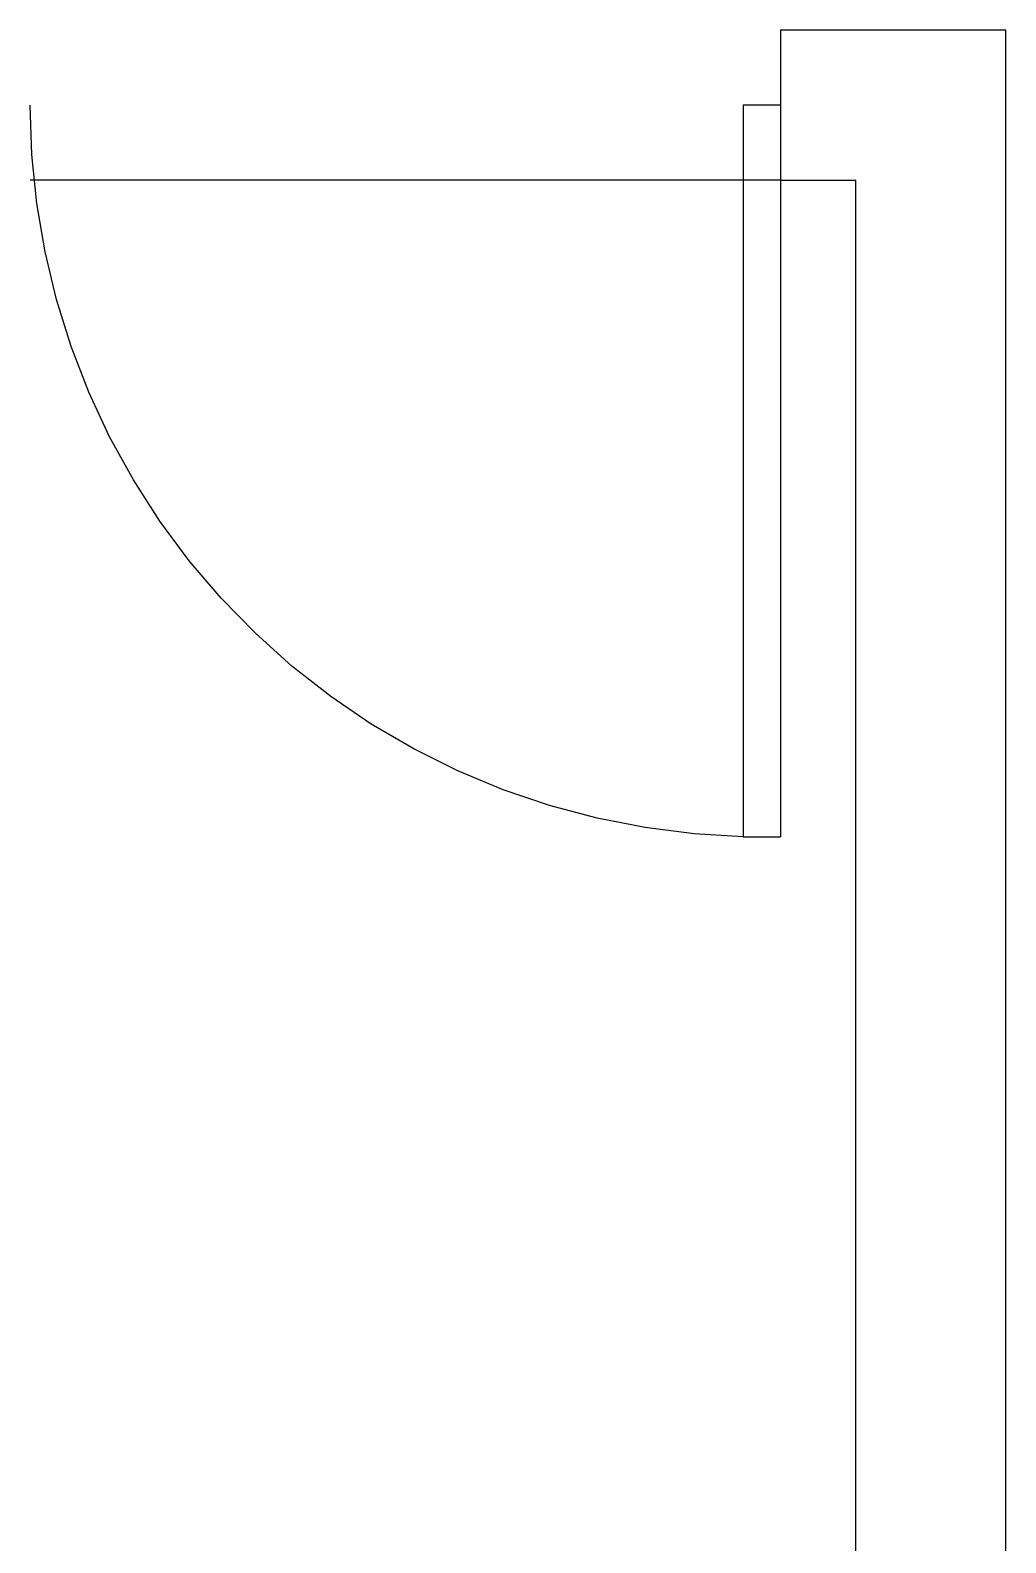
# Model space of a CAD drawing. Extents: x -81148 to 10972, y -53931 to 52487.
# Drawn here: x -13808 to -12508, y 14898 to 16914 of the extents above; entities that cross this region are included whole.
import ezdxf

# ---------------------------------------------------------------- set-up
doc = ezdxf.new("R2010")
doc.units = 0
doc.layers.get('0').update_dxf_attribs({"linetype": 'CONTINUOUS'})

msp = doc.modelspace()

# ---------------------------------------------------------------- linework, layer by layer
for p, q in [((-12507.9, 16913.6), (-12807.9, 16913.6)), ((-12807.9, 16913.6), (-12807.9, 16713.6)), ((-12507.9, 12213.6), (-12507.9, 16913.6)), ((-13805.7, 16748.1), (-13807.9, 16813.6)), ((-12807.9, 16813.6), (-12857.9, 16813.6)), ((-12857.9, 16813.6), (-12857.9, 15838.6)), ((-12807.9, 16813.6), (-12807.9, 15838.6)), ((-13799.1, 16682.9), (-13805.7, 16748.1)), ((-12807.9, 16713.6), (-13807.9, 16713.6)), ((-12807.9, 16713.6), (-12707.9, 16713.6)), ((-12707.9, 14614), (-12707.9, 16713.6)), ((-13788.2, 16618.4), (-13799.1, 16682.9)), ((-13772.9, 16554.7), (-13788.2, 16618.4)), ((-13753.4, 16492.2), (-13772.9, 16554.7)), ((-13729.8, 16431.1), (-13753.4, 16492.2)), ((-13702.1, 16371.8), (-13729.8, 16431.1)), ((-13670.5, 16314.4), (-13702.1, 16371.8)), ((-13635.1, 16259.3), (-13670.5, 16314.4)), ((-13596, 16206.7), (-13635.1, 16259.3)), ((-13553.6, 16156.9), (-13596, 16206.7)), ((-13507.9, 16110), (-13553.6, 16156.9)), ((-13459.1, 16066.2), (-13507.9, 16110)), ((-13407.5, 16025.9), (-13459.1, 16066.2)), ((-13353.4, 15989.1), (-13407.5, 16025.9)), ((-13296.8, 15956), (-13353.4, 15989.1)), ((-13238.2, 15926.8), (-13296.8, 15956)), ((-13177.8, 15901.6), (-13238.2, 15926.8)), ((-13115.8, 15880.5), (-13177.8, 15901.6)), ((-13052.5, 15863.6), (-13115.8, 15880.5)), ((-12988.3, 15851), (-13052.5, 15863.6)), ((-12923.3, 15842.8), (-12988.3, 15851)), ((-12857.9, 15838.6), (-12923.3, 15842.8)), ((-12857.9, 15838.6), (-12807.9, 15838.6))]:
    msp.add_line(p, q)

doc.saveas('drawing.dxf')
